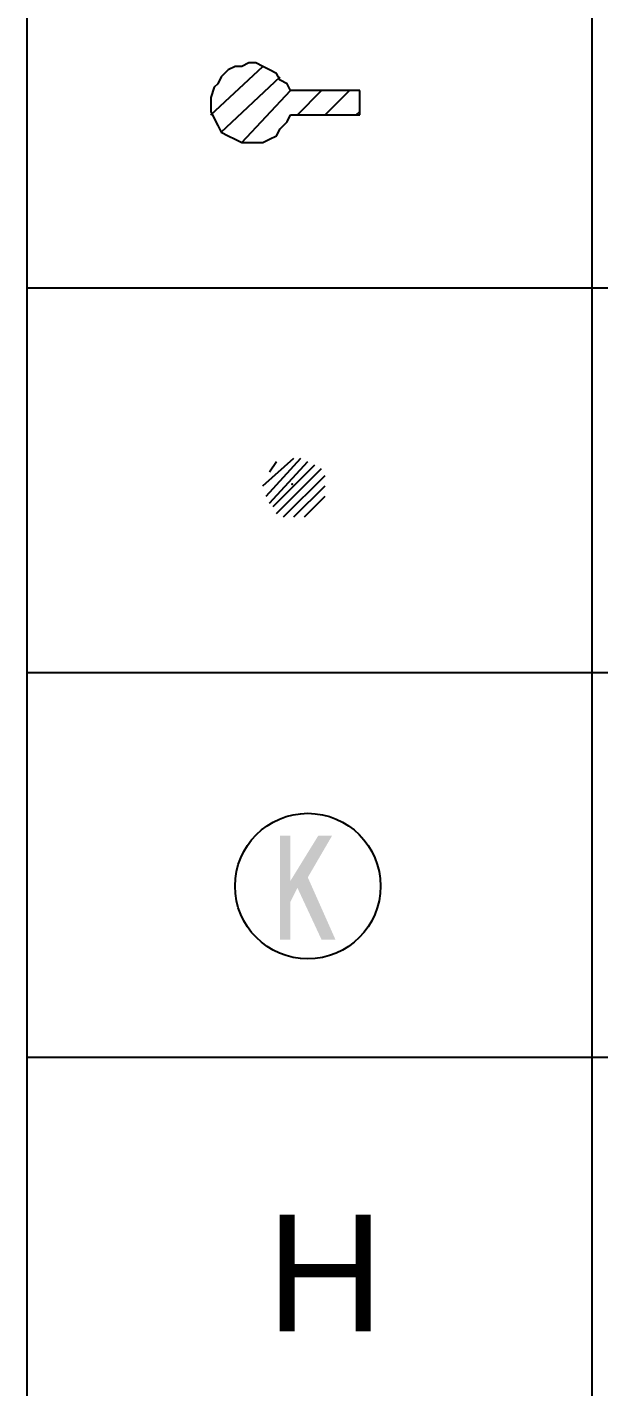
# Model space of a CAD drawing. Header units: inches. Extents: x 11 to 286, y 6 to 196.
# Drawn here: x 234.46 to 241.44, y 52.34 to 68.95 of the extents above; entities that cross this region are included whole.
import ezdxf

# ---------------------------------------------------------------- set-up
doc = ezdxf.new("R2010")
doc.units = ezdxf.units.IN
doc.header["$MEASUREMENT"] = 0
doc.layers.add('PDF_几何图形', color=7, linetype='Continuous')
doc.layers.add('PDF_文字', color=7, linetype='Continuous')
doc.layers.add('PDF_实体填充', color=7, linetype='Continuous', true_color=0xffffff)
doc.styles.add('PDF Courier New', font='Arial', dxfattribs={"height": 0.2})

msp = doc.modelspace()

# ---------------------------------------------------------------- hatches: boundary and pattern name
at = {"layer": 'PDF_实体填充', "transparency": 33554559}
msp.add_hatch(color=7, dxfattribs=at).paths.add_polyline_path([(238.224, 57.799), (238.054, 57.799), (237.758, 58.434), (237.673, 58.265), (237.673, 57.799), (237.546, 57.799), (237.546, 59.069), (237.673, 59.069), (237.673, 58.519), (238.012, 59.069), (238.181, 59.069), (237.885, 58.561)], flags=0)

# ---------------------------------------------------------------- linework, layer by layer
at = {"layer": 'PDF_几何图形'}
for p, q in [((234.456, 23.467), (234.456, 111.393)), ((241.356, 107.287), (241.356, 23.467)), ((236.7, 67.874), (237.335, 68.467)), ((236.827, 68.34), (236.869, 68.382)), ((236.827, 67.663), (237.546, 68.34)), ((237.081, 67.536), (237.673, 68.171)), ((238.52, 68.171), (237.673, 68.171)), ((237.758, 67.874), (238.054, 68.171)), ((238.097, 67.874), (238.393, 68.171)), ((238.52, 67.874), (238.52, 68.171)), ((237.673, 67.874), (238.52, 67.874)), ((238.478, 67.874), (238.52, 67.917)), ((254.522, 65.758), (234.456, 65.758)), ((237.335, 63.345), (237.716, 63.683)), ((237.377, 63.218), (237.8, 63.683)), ((237.419, 63.514), (237.504, 63.641)), ((237.419, 63.133), (237.885, 63.641)), ((237.462, 63.091), (237.97, 63.599)), ((237.504, 63.006), (238.054, 63.556)), ((237.589, 62.964), (238.097, 63.472)), ((237.716, 62.964), (238.097, 63.345)), ((237.843, 62.964), (238.097, 63.218)), ((254.522, 61.059), (234.456, 61.059)), ((254.522, 56.36), (234.456, 56.36))]:
    msp.add_line(p, q, dxfattribs=at)
msp.add_lwpolyline([(237.673, 68.171), (237.631, 68.255), (237.546, 68.298), (237.504, 68.382), (237.419, 68.425), (237.335, 68.467), (237.25, 68.509), (237.165, 68.509), (237.081, 68.467), (236.996, 68.467), (236.911, 68.425), (236.827, 68.34), (236.784, 68.255), (236.742, 68.213), (236.7, 68.086), (236.7, 68.001), (236.7, 67.917), (236.742, 67.832), (236.784, 67.747), (236.827, 67.663), (236.911, 67.62), (236.996, 67.578), (237.081, 67.536), (237.165, 67.536), (237.25, 67.536), (237.335, 67.536), (237.419, 67.578), (237.504, 67.62), (237.546, 67.705), (237.631, 67.79), (237.673, 67.874)], dxfattribs=at)
msp.add_circle((237.885, 58.455), 0.889, dxfattribs=at)
msp.add_point((237.695, 63.366), dxfattribs=at)

# ---------------------------------------------------------------- texts
at = {"layer": 'PDF_文字', "style": 'PDF Courier New'}
msp.add_text('H', height=1.427, dxfattribs=at).set_placement((237.377, 53.015))
msp.add_text('H', height=1.427, dxfattribs=at).set_placement((237.377, 53.015))

doc.saveas('drawing.dxf')
